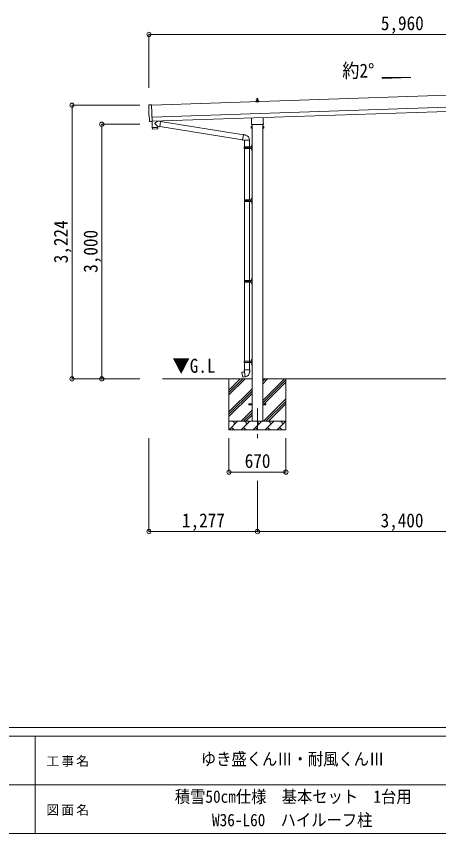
# Model space of a CAD drawing. Units: millimetres at full size, sheet at 1:50. Extents: x -14053 to 14053, y -9700 to 9700.
# Drawn here: x -970 to 4002, y -9700 to -70 of the extents above; entities that cross this region are included whole.
import ezdxf
from ezdxf.enums import TextEntityAlignment as Align

# ---------------------------------------------------------------- set-up
doc = ezdxf.new("R2010")
doc.units = ezdxf.units.MM
doc.header["$LTSCALE"] = 50
doc.header["$PDMODE"] = 32
doc.header["$PDSIZE"] = 50
doc.linetypes.add('CHAIN1', pattern=[8, 5, -1, 1, -1])
for name, color, linetype, lineweight in [('0-1_Defpoints', 7, 'CHAIN1', 9), ('0-2_TEXT1', 4, 'Continuous', 9), ('0-3_SHAPE', 7, 'Continuous', 9), ('0-7_PARTS2', 7, 'Continuous', 9), ('0-8_TABLE1', 6, 'Continuous', 9), ('0-9_DIM1', 7, 'Continuous', 9), ('F-0', 7, 'Continuous', 9)]:
    doc.layers.add(name, color=color, linetype=linetype, lineweight=lineweight)
doc.styles.add('ＭＳ ゴシック', font='')
doc.styles.get('ＭＳ ゴシック').set_extended_font_data('MS Gothic')

msp = doc.modelspace()

# ---------------------------------------------------------------- linework, layer by layer
at = {"layer": '0-1_Defpoints'}
msp.add_line((1868.36, -4691.27), (1868.36, -5040.27), dxfattribs=at)
at = {"layer": '0-2_TEXT1'}
for p, q in [((6514.26, -919.71), (622.14, -1116.11)), ((1862.36, -1062.01), (1863.09, -1038.49)), ((1864.09, -1037.51), (1872.64, -1037.51)), ((1873.64, -1038.49), (1874.36, -1062.01)), ((626.81, -1256.04), (6518.92, -1059.63)), ((628.47, -1306.01), (6520.59, -1109.6)), ((1850.11, -1077.51), (1850.11, -1069.8)), ((1886.61, -1077.51), (1850.11, -1077.51)), ((1850.5, -1069.01), (1886.23, -1069.01)), ((1850.88, -1068.83), (1857.6, -1067.2)), ((1857.98, -1067.01), (1878.75, -1067.01)), ((1858.36, -1066.23), (1858.36, -1062.01)), ((1859.36, -1062.01), (1877.36, -1062.01)), ((1878.36, -1066.23), (1878.36, -1062.01)), ((1885.85, -1068.83), (1879.13, -1067.2)), ((1886.61, -1077.51), (1886.61, -1069.8)), ((608.98, -1310.43), (602.05, -1310.3)), ((1798.36, -1340.27), (1798.36, -1334.77)), ((1800.06, -1331.5), (1800.06, -1266.95)), ((1936.3, -1343.77), (1800.43, -1343.77)), ((1805.86, -1343.77), (1805.86, -4841.27)), ((1930.86, -1343.77), (1930.86, -4841.27)), ((1936.66, -1262.4), (1936.66, -1331.5)), ((1938.36, -1334.77), (1938.36, -1340.27)), ((1794.36, -1369.77), (1795.12, -1368.46)), ((1794.36, -1369.77), (1794.36, -1386.77)), ((1794.36, -1386.77), (1795.12, -1388.09)), ((1801.36, -1368.46), (1795.12, -1368.46)), ((1801.36, -1373.37), (1795.12, -1373.37)), ((1801.36, -1383.18), (1795.12, -1383.18)), ((1801.36, -1388.09), (1795.12, -1388.09)), ((1801.36, -1388.09), (1801.36, -1368.46)), ((1801.36, -1369.07), (1803.86, -1369.07)), ((1803.86, -1387.47), (1801.36, -1387.47)), ((1930.86, -1388.77), (1932.86, -1388.77)), ((1935.36, -1369.07), (1932.86, -1369.07)), ((1932.86, -1387.47), (1935.36, -1387.47)), ((1935.36, -1388.09), (1935.36, -1368.46)), ((1935.36, -1368.46), (1941.61, -1368.46)), ((1935.36, -1373.37), (1941.61, -1373.37)), ((1935.36, -1383.18), (1941.61, -1383.18)), ((1935.36, -1388.09), (1941.61, -1388.09)), ((1942.36, -1369.77), (1941.61, -1368.46)), ((1942.36, -1386.77), (1941.61, -1388.09)), ((1942.36, -1369.77), (1942.36, -1386.77)), ((1768.36, -4636.77), (1805.86, -4636.77)), ((1768.36, -4645.77), (1768.36, -4636.77)), ((1768.36, -4645.77), (1805.86, -4645.77)), ((1930.86, -4636.77), (1968.36, -4636.77)), ((1930.86, -4645.77), (1968.36, -4645.77)), ((1968.36, -4645.77), (1968.36, -4636.77))]:
    msp.add_line(p, q, dxfattribs=at)
for points in [[(590.47, -1113.73), (621.97, -1111.03), (628.57, -1308.77)], [(599.11, -1307.4), (597.55, -1260.4), (596.95, -1260.42)], [(609.71, -1310.13), (610.35, -1309.48), (628.6, -1309.78)], [(1932.86, -1388.77), (1932.86, -1367.77), (1930.86, -1367.77)]]:
    msp.add_lwpolyline(points, dxfattribs=at)
msp.add_lwpolyline([(1803.86, -1388.77), (1803.86, -1367.77), (1805.86, -1367.77), (1805.86, -1388.77)], close=True, dxfattribs=at)
for centre, radius, start, end in [((1862.45, -1062.65), 4.13, 90, 171.17633), ((1864.09, -1038.51), 1, 90, 178.60509), ((1871.7, -1062.01), 4.83, 133.60282, 180), ((1865.03, -1062.01), 4.83, 0, 46.39718), ((1872.64, -1038.51), 1, 1.39491, 90), ((1874.28, -1062.65), 4.13, 8.82367, 90), ((1851.11, -1069.8), 1, 103.62699, 180), ((1857.36, -1066.23), 1, 283.62699, 0), ((1859.36, -1063.01), 1, 90, 180), ((1877.36, -1063.01), 1, 0, 90), ((1879.36, -1066.23), 1, 180, 256.37301), ((1885.61, -1069.8), 1, 0, 76.37301), ((1802.36, -1334.77), 4, 125.09963, 180), ((1802.36, -1340.27), 4, 180, 194.47751), ((1802.36, -1340.27), 4, 194.47751, 241.04498), ((1934.36, -1340.27), 4, 298.95502, 345.52249), ((1934.36, -1334.77), 4, 0, 54.90037), ((1934.36, -1340.27), 4, 345.52249, 0), ((1798.71, -1370.91), 4.34, 145.61575, 214.38425), ((1810.61, -1378.27), 16.24, 162.41205, 197.58795), ((1798.71, -1385.64), 4.34, 145.61575, 214.38425), ((1926.12, -1378.27), 16.24, 342.41205, 17.58795), ((1938.02, -1370.91), 4.34, 325.61575, 34.38425), ((1938.02, -1385.64), 4.34, 325.61575, 34.38425)]:
    msp.add_arc(centre, radius, start, end, dxfattribs=at)
for centre, major_axis, ratio, start_param, end_param in [((590.73, -1116.72), (-3, -0.1), 0.99863, 4.7647489, 6.2979817), ((-4170.14, -1345.88), (4760.73, 158.69), 0.99863, 6.2686928, 6.2979817), ((596.8, -1256.02), (-4.4, -0.15), 0.99863, 6.2686928, 7.8539816), ((602.11, -1307.29), (-2.11, -2.14), 0.9974, 5.5252311, 7.0411395), ((609, -1309.43), (-0.704, -0.714), 0.9974, 0.7579542, 1.5707963)]:
    msp.add_ellipse(centre, major_axis=major_axis, ratio=ratio, start_param=start_param, end_param=end_param, dxfattribs=at)
at = {"layer": '0-3_SHAPE'}
for p, q in [((1805.86, -4341.27), (751.35, -4341.27)), ((1533.36, -4341.27), (1533.36, -4941.27)), ((1533.36, -4474.76), (1666.85, -4341.27)), ((1533.36, -4531.33), (1723.42, -4341.27)), ((1533.36, -4503.04), (1695.13, -4341.27)), ((5205.86, -4341.27), (1930.86, -4341.27)), ((1930.86, -4398.38), (1987.97, -4341.27)), ((1930.86, -4370.1), (1959.69, -4341.27)), ((1930.86, -4596.37), (2185.96, -4341.27)), ((1930.86, -4624.66), (2203.36, -4352.16)), ((1930.86, -4652.94), (2203.36, -4380.44)), ((1533.36, -4729.31), (1805.86, -4456.81)), ((1533.36, -4757.6), (1805.86, -4485.1)), ((1533.36, -4785.88), (1805.86, -4513.38)), ((1940.52, -4841.27), (2203.36, -4578.43)), ((1968.81, -4841.27), (2203.36, -4606.72)), ((1675.96, -4841.27), (1805.86, -4711.37)), ((1997.09, -4841.27), (2203.36, -4635)), ((1704.25, -4841.27), (1805.86, -4739.66)), ((1732.53, -4841.27), (1805.86, -4767.94)), ((1533.36, -4841.27), (2203.36, -4841.27)), ((1535.52, -4941.27), (1635.52, -4841.27)), ((1606.97, -4869.83), (1578.42, -4841.27)), ((1676.94, -4941.27), (1776.94, -4841.27)), ((1748.39, -4869.83), (1719.84, -4841.27)), ((1818.36, -4941.27), (1918.36, -4841.27)), ((1889.81, -4869.83), (1861.26, -4841.27)), ((1959.79, -4941.27), (2059.79, -4841.27)), ((2031.23, -4869.83), (2002.68, -4841.27)), ((2101.21, -4941.27), (2201.21, -4841.27)), ((2172.65, -4869.83), (2144.1, -4841.27)), ((1564.08, -4912.72), (1592.63, -4941.27)), ((1705.5, -4912.72), (1734.05, -4941.27)), ((1846.92, -4912.72), (1875.47, -4941.27)), ((1988.34, -4912.72), (2016.89, -4941.27)), ((2129.76, -4912.72), (2158.31, -4941.27))]:
    msp.add_line(p, q, dxfattribs=at)
msp.add_lwpolyline([(2203.36, -4341.27), (2203.36, -4941.27), (1533.36, -4941.27)], dxfattribs=at)
at = {"layer": '0-7_PARTS2', "color": 4}
for p, q in [((3337.73, -791.09), (3673.73, -791.09)), ((3337.73, -803.5), (3337.73, -791.09)), ((3673.73, -791.09), (3337.73, -803.5))]:
    msp.add_line(p, q, dxfattribs=at)
at = {"layer": '0-8_TABLE1'}
for p, q in [((591.36, -282.16), (591.36, -913.55)), ((591.36, -282.16), (6551.36, -282.16)), ((-314.64, -1117.27), (485.36, -1117.27)), ((-314.64, -1117.27), (-314.64, -4341.27)), ((35.36, -1341.27), (485.36, -1341.27)), ((35.36, -1341.27), (35.36, -4341.27)), ((-314.64, -4341.27), (485.36, -4341.27)), ((591.36, -6140.27), (591.36, -5040.27)), ((1533.36, -5440.27), (1533.36, -5040.27)), ((2203.36, -5440.27), (2203.36, -5040.27)), ((1533.36, -5440.27), (2203.36, -5440.27)), ((1868.36, -6140.27), (1868.36, -5542.27)), ((1868.36, -6140.27), (591.36, -6140.27)), ((1868.36, -6140.27), (5268.36, -6140.27))]:
    msp.add_line(p, q, dxfattribs=at)
for p in [(591.36, -282.16), (-314.64, -1117.27), (35.36, -1341.27), (-314.64, -4341.27), (35.36, -4341.27), (1533.36, -5440.27), (2203.36, -5440.27), (591.36, -6140.27), (1868.36, -6140.27)]:
    msp.add_point(p, dxfattribs=at)
at = {"layer": '0-9_DIM1'}
for p, q in [((628.57, -1308.77), (628.6, -1309.77)), ((694.14, -1366.84), (662.64, -1334.33)), ((689.89, -1303.96), (662.68, -1326.99)), ((727.58, -1307.25), (701.67, -1303.57)), ((727.58, -1307.25), (718.62, -1370.32)), ((727.33, -1309.03), (1704.49, -1465.72)), ((630.61, -1381.98), (631.27, -1395.02)), ((691.88, -1395.95), (634.37, -1397.86)), ((635.07, -1380.83), (635.12, -1381.83)), ((690.04, -1379), (690.05, -1380)), ((694.14, -1366.84), (718.62, -1370.32)), ((694.14, -1366.84), (694.54, -1378.85)), ((718.88, -1368.44), (1694.07, -1524.81)), ((1704.81, -1463.9), (1693.75, -1526.63)), ((1693.75, -1526.63), (1694.15, -1528.89)), ((1693.75, -1526.63), (1713.51, -1529.76)), ((1694.15, -1528.89), (1697.71, -1529.51)), ((1697.71, -1529.51), (1698.91, -1527.45)), ((1704.81, -1463.9), (1705.96, -1461.92)), ((1704.81, -1463.9), (1724.45, -1467.72)), ((1705.96, -1461.92), (1709.52, -1462.55)), ((1709.52, -1462.55), (1709.94, -1464.89)), ((1713.51, -1529.76), (1715.71, -1528.78)), ((1776.01, -1529.17), (1714.83, -1529.17)), ((1715.86, -1529.17), (1715.86, -1608.47)), ((1724.45, -1467.72), (1726.14, -1469.35)), ((1726.14, -1469.35), (1728.25, -1469.8)), ((1775.86, -1529.17), (1775.86, -1608.47)), ((1712.86, -1610.47), (1763.2, -1610.47)), ((1712.86, -1624.47), (1763.2, -1624.47)), ((1713.86, -1608.47), (1799.86, -1608.47)), ((1713.86, -1608.47), (1713.86, -1610.47)), ((1713.86, -1626.47), (1713.86, -1624.47)), ((1713.86, -1626.47), (1799.86, -1626.47)), ((1715.86, -1626.47), (1715.86, -2234.27)), ((1772.86, -1608.47), (1772.86, -1612.97)), ((1772.86, -1612.97), (1774.86, -1612.97)), ((1772.86, -1626.47), (1772.86, -1621.97)), ((1772.86, -1621.97), (1774.86, -1621.97)), ((1774.86, -1612.97), (1774.86, -1621.97)), ((1775.86, -1626.47), (1775.86, -2232.27)), ((1780.86, -1608.47), (1780.86, -1626.47)), ((1780.86, -1612.97), (1783.86, -1612.97)), ((1780.86, -1621.97), (1783.86, -1621.97)), ((1783.86, -1612.97), (1783.86, -1621.97)), ((1799.56, -1591.32), (1801.61, -1592.32)), ((1800.83, -1589.32), (1801.46, -1589.32)), ((1800.83, -1589.32), (1800.83, -1597.62)), ((1800.83, -1597.62), (1801.46, -1597.62)), ((1801.46, -1589.32), (1801.86, -1589.72)), ((1801.61, -1592.32), (1802.22, -1593.47)), ((1801.86, -1585.47), (1804.86, -1583.97)), ((1801.86, -1585.47), (1801.86, -1649.47)), ((1804.86, -1583.97), (1804.86, -1650.97)), ((1804.86, -1583.97), (1805.86, -1583.97)), ((1805.86, -1583.97), (1805.86, -1650.97)), ((1799.56, -1639.32), (1801.61, -1640.32)), ((1800.83, -1637.32), (1801.46, -1637.32)), ((1800.83, -1637.32), (1800.83, -1645.62)), ((1800.83, -1645.62), (1801.46, -1645.62)), ((1801.46, -1637.32), (1801.46, -1645.62)), ((1801.46, -1637.32), (1801.86, -1637.72)), ((1801.46, -1645.62), (1801.86, -1645.22)), ((1801.61, -1640.32), (1802.22, -1641.47)), ((1801.86, -1649.47), (1804.86, -1650.97)), ((1804.86, -1650.97), (1805.86, -1650.97)), ((1800.83, -2213.12), (1801.46, -2213.12)), ((1800.83, -2213.12), (1800.83, -2221.42)), ((1801.46, -2213.12), (1801.86, -2213.52)), ((1801.86, -2209.27), (1804.86, -2207.77)), ((1801.86, -2209.27), (1801.86, -2273.27)), ((1804.86, -2207.77), (1804.86, -2274.77)), ((1804.86, -2207.77), (1805.86, -2207.77)), ((1805.86, -2207.77), (1805.86, -2274.77)), ((1715.36, -2234.27), (1765.7, -2234.27)), ((1715.36, -2248.27), (1765.7, -2248.27)), ((1715.86, -2248.27), (1715.86, -3182.27)), ((1716.36, -2232.27), (1716.36, -2234.27)), ((1716.36, -2232.27), (1799.86, -2232.27)), ((1716.36, -2250.27), (1716.36, -2248.27)), ((1716.36, -2250.27), (1799.86, -2250.27)), ((1775.36, -2232.27), (1775.36, -2236.77)), ((1775.36, -2236.77), (1777.36, -2236.77)), ((1775.36, -2250.27), (1775.36, -2245.77)), ((1775.36, -2245.77), (1777.36, -2245.77)), ((1775.86, -2250.27), (1775.86, -3182.27)), ((1777.36, -2236.77), (1777.36, -2245.77)), ((1783.36, -2232.27), (1783.36, -2250.27)), ((1783.36, -2236.77), (1786.36, -2236.77)), ((1783.36, -2245.77), (1786.36, -2245.77)), ((1786.36, -2236.77), (1786.36, -2245.77)), ((1799.56, -2215.13), (1801.61, -2216.12)), ((1799.56, -2263.13), (1801.61, -2264.12)), ((1800.83, -2221.42), (1801.46, -2221.42)), ((1800.83, -2261.12), (1801.46, -2261.12)), ((1800.83, -2261.12), (1800.83, -2269.42)), ((1800.83, -2269.42), (1801.46, -2269.42)), ((1801.46, -2261.12), (1801.46, -2269.42)), ((1801.46, -2261.12), (1801.86, -2261.52)), ((1801.46, -2269.42), (1801.86, -2269.02)), ((1801.61, -2216.12), (1802.22, -2217.27)), ((1801.61, -2264.12), (1802.22, -2265.27)), ((1801.86, -2273.27), (1804.86, -2274.77)), ((1804.86, -2274.77), (1805.86, -2274.77)), ((1799.56, -3165.13), (1801.61, -3166.12)), ((1800.83, -3163.12), (1801.46, -3163.12)), ((1800.83, -3163.12), (1800.83, -3171.42)), ((1800.83, -3171.42), (1801.46, -3171.42)), ((1801.46, -3163.12), (1801.86, -3163.52)), ((1801.61, -3166.12), (1802.22, -3167.27)), ((1801.86, -3159.27), (1804.86, -3157.77)), ((1801.86, -3159.27), (1801.86, -3223.27)), ((1804.86, -3157.77), (1804.86, -3224.77)), ((1804.86, -3157.77), (1805.86, -3157.77)), ((1805.86, -3157.77), (1805.86, -3224.77)), ((1715.36, -3184.27), (1765.7, -3184.27)), ((1715.36, -3198.27), (1765.7, -3198.27)), ((1715.86, -3200.27), (1715.86, -4132.27)), ((1716.36, -3182.27), (1716.36, -3184.27)), ((1716.36, -3182.27), (1799.86, -3182.27)), ((1716.36, -3200.27), (1716.36, -3198.27)), ((1716.36, -3200.27), (1799.86, -3200.27)), ((1775.36, -3182.27), (1775.36, -3186.77)), ((1775.36, -3186.77), (1777.36, -3186.77)), ((1775.36, -3200.27), (1775.36, -3195.77)), ((1775.36, -3195.77), (1777.36, -3195.77)), ((1775.86, -3200.27), (1775.86, -4132.27)), ((1777.36, -3186.77), (1777.36, -3195.77)), ((1783.36, -3182.27), (1783.36, -3200.27)), ((1783.36, -3186.77), (1786.36, -3186.77)), ((1783.36, -3195.77), (1786.36, -3195.77)), ((1786.36, -3186.77), (1786.36, -3195.77)), ((1799.56, -3213.13), (1801.61, -3214.12)), ((1800.83, -3211.12), (1801.46, -3211.12)), ((1800.83, -3211.12), (1800.83, -3219.42)), ((1800.83, -3219.42), (1801.46, -3219.42)), ((1801.46, -3211.12), (1801.46, -3219.42)), ((1801.46, -3211.12), (1801.86, -3211.52)), ((1801.46, -3219.42), (1801.86, -3219.02)), ((1801.61, -3214.12), (1802.22, -3215.27)), ((1801.86, -3223.27), (1804.86, -3224.77)), ((1804.86, -3224.77), (1805.86, -3224.77)), ((1712.86, -4134.27), (1763.2, -4134.27)), ((1713.86, -4132.27), (1799.86, -4132.27)), ((1713.86, -4132.27), (1713.86, -4134.27)), ((1772.86, -4132.27), (1772.86, -4136.77)), ((1772.86, -4136.77), (1774.86, -4136.77)), ((1774.86, -4136.77), (1774.86, -4145.77)), ((1780.86, -4132.27), (1780.86, -4150.27)), ((1780.86, -4136.77), (1783.86, -4136.77)), ((1783.86, -4136.77), (1783.86, -4145.77)), ((1799.56, -4115.13), (1801.61, -4116.12)), ((1800.83, -4113.12), (1801.46, -4113.12)), ((1800.83, -4113.12), (1800.83, -4121.42)), ((1800.83, -4121.42), (1801.46, -4121.42)), ((1801.46, -4113.12), (1801.86, -4113.52)), ((1801.61, -4116.12), (1802.22, -4117.27)), ((1801.86, -4109.27), (1804.86, -4107.77)), ((1801.86, -4109.27), (1801.86, -4173.27)), ((1804.86, -4107.77), (1804.86, -4174.77)), ((1804.86, -4107.77), (1805.86, -4107.77)), ((1805.86, -4107.77), (1805.86, -4174.77)), ((1714.01, -4235.2), (1711.86, -4235.98)), ((1711.86, -4235.98), (1711.86, -4239.6)), ((1712.86, -4148.27), (1763.2, -4148.27)), ((1713.86, -4150.27), (1713.86, -4148.27)), ((1713.86, -4150.27), (1799.86, -4150.27)), ((1777.71, -4235.2), (1714.01, -4235.2)), ((1714.01, -4235.2), (1714.36, -4255.2)), ((1715.86, -4150.27), (1715.86, -4235.2)), ((1772.86, -4150.27), (1772.86, -4145.77)), ((1772.86, -4145.77), (1774.86, -4145.77)), ((1775.86, -4150.27), (1775.86, -4235.2)), ((1777.71, -4235.2), (1777.37, -4255.2)), ((1777.71, -4235.2), (1779.86, -4235.98)), ((1779.86, -4235.98), (1779.86, -4239.6)), ((1780.86, -4145.77), (1783.86, -4145.77)), ((1799.56, -4163.13), (1801.61, -4164.12)), ((1800.83, -4161.12), (1801.46, -4161.12)), ((1800.83, -4161.12), (1800.83, -4169.42)), ((1800.83, -4169.42), (1801.46, -4169.42)), ((1801.46, -4161.12), (1801.46, -4169.42)), ((1801.46, -4161.12), (1801.86, -4161.52)), ((1801.46, -4169.42), (1801.86, -4169.02)), ((1801.61, -4164.12), (1802.22, -4165.27)), ((1801.86, -4173.27), (1804.86, -4174.77)), ((1804.86, -4174.77), (1805.86, -4174.77)), ((1687.4, -4263.65), (1686.6, -4264.82)), ((1686.6, -4264.82), (1696.22, -4319.38)), ((1715.27, -4258.4), (1687.4, -4263.65)), ((1700.15, -4261.05), (1699.94, -4261.29)), ((1710.24, -4318.29), (1709.96, -4318.14)), ((1711.86, -4239.6), (1714.11, -4240.42)), ((1714.36, -4255.2), (1715.71, -4257.2)), ((1725.63, -4315.7), (1715.49, -4258.22)), ((1715.52, -4257.4), (1715.52, -4258.11)), ((1715.71, -4257.2), (1715.68, -4257.21)), ((1725.93, -4316.46), (1725.69, -4315.8)), ((1776.05, -4257.14), (1775.98, -4259.31)), ((1777.37, -4255.2), (1776.05, -4257.14)), ((1779.86, -4239.6), (1777.62, -4240.42))]:
    msp.add_line(p, q, dxfattribs=at)
for points in [[(628.2, -1309.77), (630.57, -1380.98), (694.54, -1378.85)], [(694.78, -1392.9), (694.57, -1379.85), (630.61, -1381.98)], [(1799.56, -1595.62), (1801.61, -1594.62), (1802.22, -1593.47)], [(1801.46, -1589.32), (1801.46, -1597.62), (1801.86, -1597.22)], [(1799.56, -1643.62), (1801.61, -1642.62), (1802.22, -1641.47)], [(1801.46, -2213.12), (1801.46, -2221.42), (1801.86, -2221.02)], [(1799.56, -2219.42), (1801.61, -2218.42), (1802.22, -2217.27)], [(1799.56, -2267.42), (1801.61, -2266.42), (1802.22, -2265.27)], [(1799.56, -3169.42), (1801.61, -3168.42), (1802.22, -3167.27)], [(1801.46, -3163.12), (1801.46, -3171.42), (1801.86, -3171.02)], [(1799.56, -3217.42), (1801.61, -3216.42), (1802.22, -3215.27)], [(1799.56, -4119.42), (1801.61, -4118.42), (1802.22, -4117.27)], [(1801.46, -4113.12), (1801.46, -4121.42), (1801.86, -4121.02)], [(1799.56, -4167.42), (1801.61, -4166.42), (1802.22, -4165.27)], [(1725.36, -4315.61), (1697.38, -4320.2), (1696.22, -4319.38)], [(1702.39, -4260.83), (1702.11, -4260.68), (1700.15, -4261.05)], [(1712.43, -4317.73), (1712.21, -4317.97), (1710.24, -4318.29)]]:
    msp.add_lwpolyline(points, dxfattribs=at)
for centre, radius, start, end in [((666.06, -1330.68), 5, 132.56466, 226.88314), ((634.26, -1394.86), 3, 182.90915, 271.95747), ((691.78, -1392.95), 3, 271.90915, 0.90915), ((1715.71, -1528.78), 60.3, 359.62495, 78), ((1761.61, -1617.47), 49.25, 171.82876, 180.00002), ((1761.61, -1617.47), 49.25, 180.00002, 188.17127), ((1763.2, -1608.47), 2, 270, 359.99998), ((1763.2, -1626.47), 2, 0.00005, 90.00004), ((1805.16, -1593.47), 6, 136.21765, 223.78235), ((1799.86, -1606.47), 2, 270, 359.99998), ((1799.86, -1628.47), 2, 0.00005, 90.00004), ((1805.16, -1641.47), 6, 136.21765, 223.78235), ((1805.16, -2217.27), 6, 136.21765, 223.78235), ((1764.11, -2241.27), 49.25, 171.82876, 180.00002), ((1764.11, -2241.27), 49.25, 180.00002, 188.17127), ((1765.7, -2232.27), 2, 270, 359.99998), ((1765.7, -2250.27), 2, 0.00005, 90.00004), ((1805.16, -2265.27), 6, 136.21765, 223.78235), ((1799.86, -2230.27), 2, 270, 359.99998), ((1799.86, -2252.27), 2, 0.00005, 90.00004), ((1805.16, -3167.27), 6, 136.21765, 223.78235), ((1764.11, -3191.27), 49.25, 171.82876, 180.00002), ((1764.11, -3191.27), 49.25, 180.00002, 188.17127), ((1765.7, -3182.27), 2, 270, 359.99998), ((1765.7, -3200.27), 2, 0.00005, 90.00004), ((1805.16, -3215.27), 6, 136.21765, 223.78235), ((1799.86, -3180.27), 2, 270, 359.99998), ((1799.86, -3202.27), 2, 0.00005, 90.00004), ((1761.61, -4141.27), 49.25, 171.82876, 180.00002), ((1763.2, -4132.27), 2, 270, 359.99998), ((1805.16, -4117.27), 6, 136.21765, 223.78235), ((1799.86, -4130.27), 2, 270, 359.99998), ((1761.61, -4141.27), 49.25, 180.00002, 188.17127), ((1763.2, -4150.27), 2, 0.00005, 90.00004), ((1805.16, -4165.27), 6, 136.21765, 223.78235), ((1799.86, -4152.27), 2, 0.00005, 90.00004), ((1715.22, -4258.11), 0.3, 280.66842, 0), ((1715.72, -4257.4), 0.2, 100, 180), ((1725.41, -4315.9), 0.3, 20, 99.33158), ((1726.12, -4316.39), 0.2, 200, 279.96938), ((1715.71, -4257.2), 60.3, 279.96938, 358)]:
    msp.add_arc(centre, radius, start, end, dxfattribs=at)
at = {"layer": 'F-0', "color": 5, "lineweight": 5}
for p, q in [((-14053.43, -8450), (13346.57, -8450)), ((-14053.43, -8550), (8901.98, -8550)), ((-748.03, -8550), (-748.03, -9700)), ((-5748.03, -9125), (4501.97, -9125)), ((-14053.43, -9700), (13346.57, -9700))]:
    msp.add_line(p, q, dxfattribs=at)

# ---------------------------------------------------------------- texts
at = {"layer": '0-7_PARTS2', "style": 'ＭＳ ゴシック', "width": 0.9}
for s, p in [('約2°', (2866.65, -841.14)), ('▼G.L', (868.98, -4319.06))]:
    msp.add_text(s, height=165, dxfattribs=at).set_placement(p, align=Align.BOTTOM_LEFT)
at = {"layer": '0-8_TABLE1', "color": 7, "style": 'ＭＳ ゴシック', "width": 0.9}
for s, p in [('5,960', (3321.36, -282.16)), ('670', (1718.36, -5440.27)), ('1,277', (979.86, -6140.27)), ('3,400', (3318.36, -6140.27))]:
    msp.add_text(s, height=165, dxfattribs=at).set_placement(p, align=Align.BOTTOM_LEFT)
for s, p in [('3,224', (-314.64, -2979.27)), ('3,000', (35.36, -3091.27))]:
    msp.add_text(s, height=165, rotation=90, dxfattribs=at).set_placement(p, align=Align.BOTTOM_LEFT)
at = {"layer": 'F-0', "style": 'ＭＳ ゴシック', "width": 0.9}
for s, p in [('ゆき盛くんⅢ・耐風くんⅢ', (1201.97, -8937.5)), ('積雪50cm仕様\u3000基本セット\u30001台用', (895.72, -9380.76)), ('W36-L60\u3000ハイルーフ柱', (1333.22, -9656.45))]:
    msp.add_text(s, height=146.6, dxfattribs=at).set_placement(p, align=Align.BOTTOM_LEFT)
at = {"layer": 'F-0', "char_height": 110, "attachment_point": 7, "style": 'ＭＳ ゴシック'}
for s, insert in [('\\T1.17;工事名', (-616.19, -8912.5)), ('\\T1.17;図面名', (-616.19, -9487.5))]:
    msp.add_mtext(s, dxfattribs=dict(at, insert=insert))

doc.saveas('drawing.dxf')
